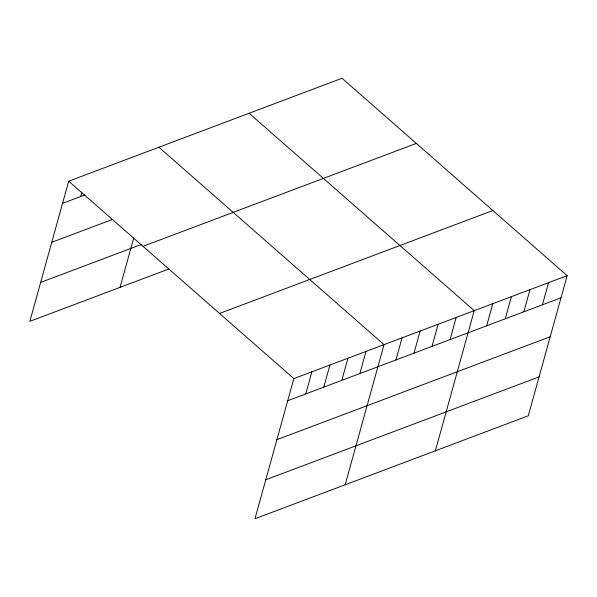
<?xml version="1.0" encoding="UTF-8"?>
<svg xmlns="http://www.w3.org/2000/svg" width="597" height="597" viewBox="0 0 597 597"><rect width="100%" height="100%" fill="white"/><g stroke="black" fill="none" stroke-linecap="round" stroke-linejoin="round"><path stroke-width="0.9" d="M567.15 275.665L293.836 378.595L254.971 518.741L528.285 415.803L567.15 275.665L342.029 78.259L68.715 181.197L29.85 321.335L169.003 268.934M80.617 196.54L81.841 192.115M120.042 287.373L133.743 237.964M305.739 393.938L311.88 371.804M323.775 387.147L329.917 365.006M341.812 380.349L347.954 358.215M359.857 373.558L365.991 351.424M345.163 484.771L384.028 344.626L158.906 147.228M395.93 359.969L402.072 337.835M413.967 353.178L420.109 331.036M432.004 346.387L438.146 324.246M450.048 339.589L456.183 317.455M435.362 450.802L474.227 310.656L249.098 113.258M486.667 325.798L492.809 303.657M505.256 318.798L511.398 296.664M523.838 311.798L529.979 289.664M542.427 304.798L548.568 282.665M62.573 203.331L84.908 194.92M51.775 242.278L112.766 219.308M40.648 282.396L141.153 244.546M143.004 246.337L416.318 143.407M219.547 313.455L492.861 210.517M287.702 400.736L561.008 297.799M276.896 439.676L550.21 336.745M265.769 479.794L539.084 376.864M68.715 181.197L293.836 378.595"/></g></svg>
